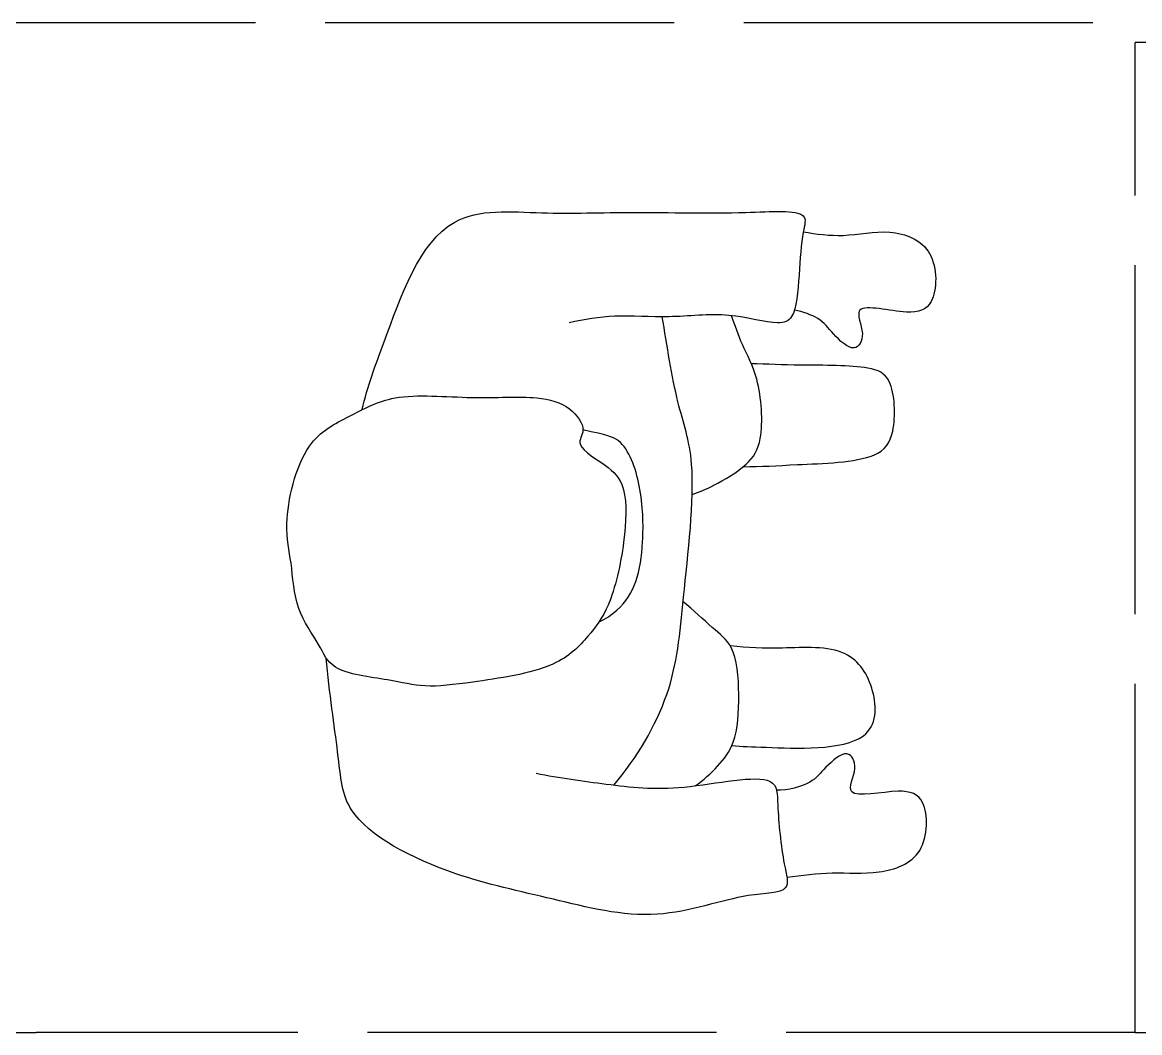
# Model space of a CAD drawing. Header units: millimetres. Extents: x 44692 to 659456, y -26273 to 14445.
# Drawn here: x 61300 to 62114, y -9713 to -8977 of the extents above; entities that cross this region are included whole.
import ezdxf

# ---------------------------------------------------------------- set-up
doc = ezdxf.new("R2010")
doc.units = ezdxf.units.MM
doc.header["$LTSCALE"] = 100
doc.linetypes.add('DASHEDX2', pattern=[3.048, 2.54, -0.508])
doc.layers.add('Area proceso', color=90, linetype='DASHEDX2')
doc.layers.add('Personal', color=171, linetype='Continuous')

# ---------------------------------------------------------------- blocks, each defined once
blk = doc.blocks.new('pa17-16')
for points, knots in [([(5.62002, 2.55372), (5.61883, 2.54274), (5.61536, 2.52528), (5.62227, 2.49014), (5.6346, 2.42927), (5.66101, 2.40638), (5.68503, 2.3908), (5.73216, 2.3832), (5.77233, 2.38417), (5.78811, 2.39688), (5.80182, 2.42678), (5.81461, 2.41619), (5.83238, 2.43047), (5.83824, 2.45684), (5.83178, 2.50377), (5.83444, 2.56151), (5.81369, 2.59365), (5.79435, 2.62844), (5.73068, 2.63877), (5.70369, 2.62963), (5.66788, 2.62598), (5.64416, 2.60548), (5.6228, 2.59614), (5.62143, 2.56674), (5.62002, 2.55372)], [0, 0, 0, 0, 0.297584, 0.631064, 1.068635, 1.39533, 1.69617, 2.097861, 2.458938, 2.716293, 3.010442, 3.199165, 3.447293, 3.731671, 4.119196, 4.541864, 4.881702, 5.22714, 5.673063, 5.989311, 6.327668, 6.644571, 6.906626, 7.259736, 7.259736, 7.259736, 7.259736]), ([(5.55751, 2.43912), (5.55492, 2.42175), (5.55246, 2.38518), (5.54908, 2.33295), (5.57124, 2.25995), (5.5431, 2.25887), (5.50288, 2.25256), (5.47927, 2.24349), (5.47848, 2.28129), (5.44993, 2.34378), (5.46575, 2.42346), (5.47761, 2.50331), (5.51164, 2.57979), (5.55524, 2.58504), (5.60805, 2.59623), (5.63356, 2.60014)], [0, 0, 0, 0, 0.404899, 0.829805, 1.276298, 1.516647, 1.885942, 2.122553, 2.418487, 2.881882, 3.382407, 3.897515, 4.613825, 5.020942, 5.393355, 5.393355, 5.393355, 5.393355]), ([(5.81957, 2.58456), (5.83702, 2.58187), (5.88167, 2.56747), (5.97554, 2.54176), (5.97203, 2.46091), (5.97908, 2.39259), (5.98116, 2.31501), (5.9891, 2.26121), (5.96925, 2.26636), (5.94014, 2.26633), (5.90633, 2.26679), (5.90051, 2.28107), (5.90899, 2.31838), (5.90069, 2.36058), (5.90188, 2.40112), (5.89641, 2.42377), (5.89335, 2.43478)], [6.682038, 6.682038, 6.682038, 6.682038, 7.076266, 7.806153, 8.304227, 8.77662, 9.284333, 9.649979, 9.844608, 10.160206, 10.472731, 10.661147, 10.998544, 11.371438, 11.724832, 12.051545, 12.051545, 12.051545, 12.051545]), ([(5.67236, 2.39945), (5.67502, 2.39465), (5.68371, 2.38297), (5.70409, 2.37182), (5.73476, 2.36968), (5.77404, 2.37282), (5.80851, 2.38737), (5.81161, 2.40148), (5.81443, 2.41986)], [0.121052, 0.121052, 0.121052, 0.121052, 0.297289, 0.584433, 0.895396, 1.26174, 1.600834, 1.760925, 1.760925, 1.760925, 1.760925]), ([(5.5522, 2.38085), (5.57305, 2.36534), (5.62222, 2.33981), (5.69237, 2.33828), (5.79516, 2.33233), (5.83759, 2.35205), (5.88101, 2.36128), (5.90191, 2.36601)], [0, 0, 0, 0, 0.49262, 0.970296, 1.525877, 1.91054, 2.357805, 2.357805, 2.357805, 2.357805]), ([(5.55523, 2.32062), (5.55966, 2.31472), (5.57062, 2.30427), (5.58915, 2.2916), (5.62475, 2.29129), (5.6613, 2.2967), (5.6731, 2.31538), (5.68581, 2.32987), (5.69124, 2.3378)], [0, 0, 0, 0, 0.262594, 0.520609, 0.853848, 1.185107, 1.43842, 1.738028, 1.738028, 1.738028, 1.738028]), ([(5.77133, 2.33588), (5.77363, 2.33052), (5.77864, 2.32028), (5.79536, 2.29507), (5.81537, 2.2848), (5.86122, 2.29063), (5.88384, 2.30568), (5.8988, 2.31172), (5.90582, 2.31482)], [0, 0, 0, 0, 0.233477, 0.532145, 0.79329, 1.163492, 1.458071, 1.725911, 1.725911, 1.725911, 1.725911]), ([(5.58675, 2.29523), (5.58656, 2.28766), (5.58718, 2.26675), (5.58827, 2.18735), (5.63534, 2.18996), (5.66727, 2.21284), (5.66059, 2.26176), (5.65994, 2.28809), (5.66064, 2.30076)], [0.078483, 0.078483, 0.078483, 0.078483, 0.321516, 0.797556, 1.122606, 1.448668, 1.830958, 2.166281, 2.166281, 2.166281, 2.166281]), ([(5.79429, 2.29916), (5.79513, 2.28578), (5.79835, 2.26141), (5.8038, 2.20023), (5.82555, 2.18692), (5.86724, 2.19104), (5.87553, 2.21167), (5.87182, 2.26054), (5.87146, 2.286), (5.87105, 2.29784)], [0, 0, 0, 0, 0.353805, 0.775896, 1.041599, 1.377968, 1.615337, 2.001902, 2.313716, 2.313716, 2.313716, 2.313716]), ([(5.97134, 2.26517), (5.97034, 2.25531), (5.9686, 2.234), (5.9786, 2.20172), (5.96678, 2.16443), (5.92181, 2.16279), (5.91341, 2.18321), (5.92295, 2.22902), (5.89878, 2.21347), (5.88203, 2.22147), (5.89756, 2.23969), (5.90801, 2.24798), (5.91202, 2.26181), (5.91268, 2.26832)], [0.038839, 0.038839, 0.038839, 0.038839, 0.324329, 0.654038, 0.980089, 1.31306, 1.562526, 1.890179, 2.123217, 2.319335, 2.559559, 2.78492, 2.989829, 2.989829, 2.989829, 2.989829]), ([(5.49145, 2.2484), (5.49363, 2.23735), (5.49808, 2.215), (5.49683, 2.18058), (5.51199, 2.14452), (5.55692, 2.14697), (5.56343, 2.16806), (5.54978, 2.21282), (5.57526, 2.19952), (5.59121, 2.20901), (5.57409, 2.22575), (5.56165, 2.23389), (5.55587, 2.25153), (5.55559, 2.26003)], [0, 0, 0, 0, 0.324329, 0.654038, 0.980089, 1.31306, 1.562526, 1.890179, 2.123217, 2.319335, 2.559559, 2.78492, 3.066636, 3.066636, 3.066636, 3.066636])]:
    blk.add_open_spline(points, degree=3, knots=knots)

msp = doc.modelspace()

# ---------------------------------------------------------------- linework, layer by layer
at = {"layer": 'Area proceso'}
for p, q in [((61216.161, -8977.012), (62110.547, -8977.012)), ((62110.547, -9712.718), (62110.547, -8991.718)), ((62910.547, -8991.718), (62110.547, -8991.718)), ((62110.547, -9712.718), (62910.547, -9712.718))]:
    msp.add_line(p, q, dxfattribs=at)
at = {"layer": 'Area proceso', "color": 3}
for p in [(61210.547, -9712.718), (62110.547, -9712.718)]:
    msp.add_line(p, (61310.547, -9712.718), dxfattribs=at)

# ---------------------------------------------------------------- block references
at = {"layer": 'Personal', "xscale": 979.1504951166459, "yscale": 979.1504951166459, "zscale": 979.1504951166459, "rotation": 86.54139143764552}
msp.add_blockref('pa17-16', (63730.207, -15099.547), dxfattribs=at)

doc.saveas('drawing.dxf')
